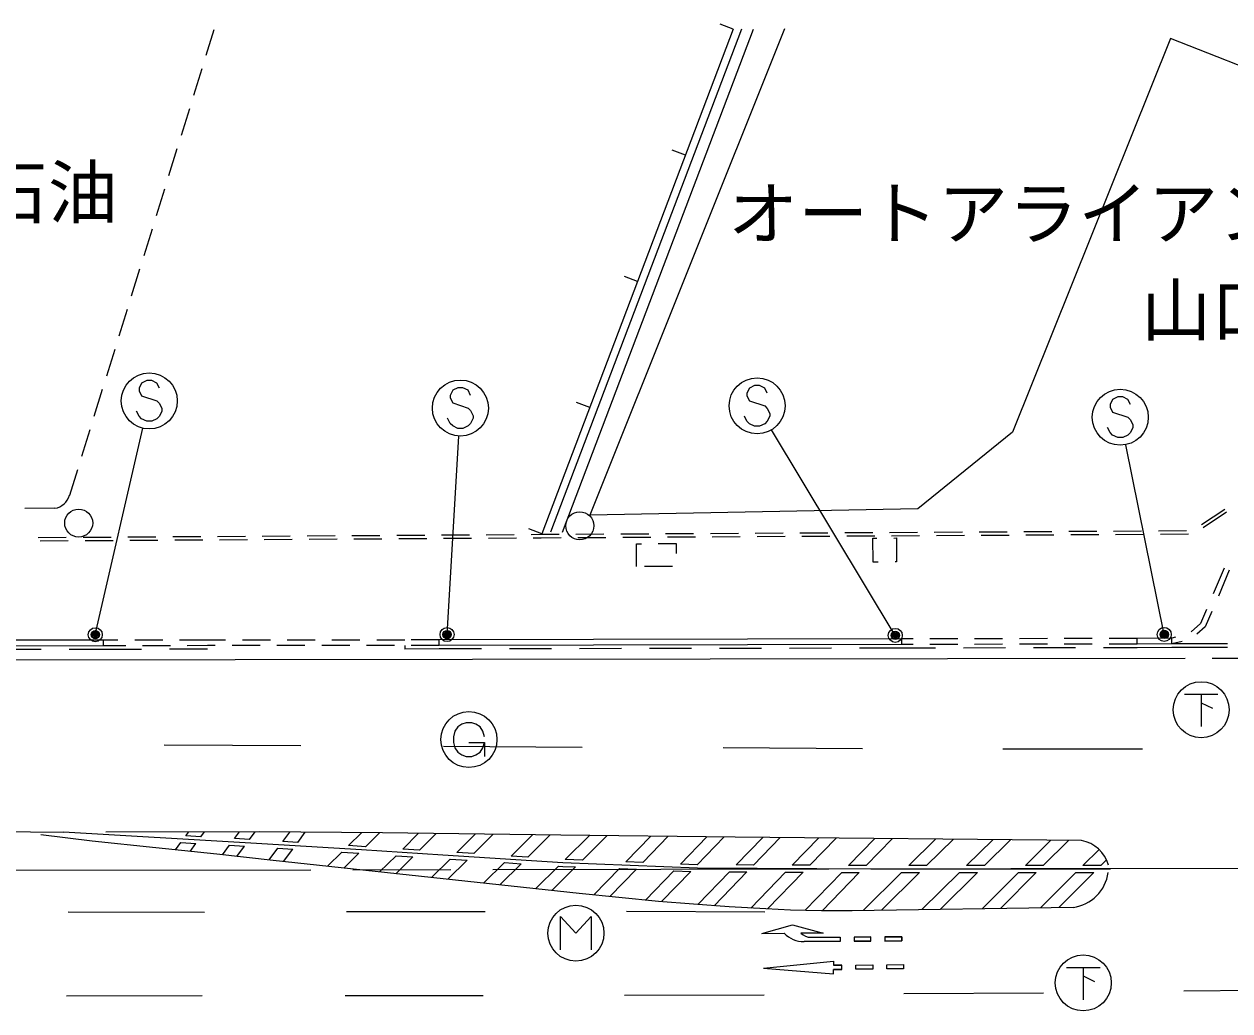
# Model space of a CAD drawing. Units: millimetres, scale not verified. Extents: x 40000 to 680000, y 20000 to 380000.
# Drawn here: x 494287 to 537346, y 286905 to 322147 of the extents above; entities that cross this region are included whole.
import ezdxf
from ezdxf.enums import TextEntityAlignment as Align

# ---------------------------------------------------------------- set-up
doc = ezdxf.new("R2010")
doc.units = ezdxf.units.MM
doc.header["$LTSCALE"] = 1000
doc.header["$PDMODE"] = 32
doc.header["$PDSIZE"] = 500
doc.linetypes.add('CHAIN', pattern=[18.5, 12, -1.5, 3.5, -1.5])
for name, color, linetype, lineweight in [('M-BGD', 7, 'Continuous', 13), ('M-BGD-EXST', 7, 'Continuous', 13), ('M-BMK', 2, 'CHAIN', 13), ('M-STR-HTXT', 7, 'Continuous', 13), ('M-STR-STRC', 7, 'Continuous', 13)]:
    doc.layers.add(name, color=color, linetype=linetype, lineweight=lineweight)
doc.layers.add('M-BMK-HTXT', color=7, linetype='Continuous')
doc.styles.add('ＭＳ ゴシック', font='')
doc.styles.get('ＭＳ ゴシック').set_extended_font_data('MS Gothic')

msp = doc.modelspace()

# ---------------------------------------------------------------- linework, layer by layer
at = {"layer": 'M-BGD'}
for p, q in [((519612, 321970), (519145, 322147)), ((501064, 321940), (500782, 321030)), ((519612, 321970), (512774, 303946)), ((519908, 321970), (513086, 303998)), ((513515, 304001), (520333, 321971)), ((521438, 321973), (514494, 304612)), ((500634, 320553), (500337, 319598)), ((500189, 319120), (499893, 318165)), ((499744, 317688), (499448, 316733)), ((517903, 317464), (517435, 317641)), ((499300, 316255), (499004, 315300)), ((498855, 314822), (498559, 313867)), ((498411, 313390), (498114, 312435)), ((516193, 312958), (515726, 313135)), ((497966, 311957), (497670, 311002)), ((497522, 310525), (497225, 309570)), ((497077, 309092), (496781, 308137)), ((514484, 308452), (514016, 308629)), ((496632, 307659), (496336, 306704)), ((496188, 306227), (495906, 305317)), ((495383, 304856), (494309, 304848)), ((537163, 304812), (536327, 304262)), ((537229, 304712), (536393, 304162)), ((512774, 303946), (512307, 304123)), ((512774, 303946), (512307, 304123)), ((529392, 304008), (528392, 304002)), ((530992, 304017), (529992, 304011)), ((532592, 304026), (531592, 304021)), ((534192, 304036), (533192, 304030)), ((535792, 304045), (534792, 304039)), ((495793, 303807), (494793, 303801)), ((495865, 303687), (494865, 303681)), ((497393, 303817), (496393, 303811)), ((497465, 303697), (496465, 303691)), ((498993, 303827), (497993, 303821)), ((499065, 303707), (498065, 303701)), ((500593, 303837), (499593, 303831)), ((500665, 303717), (499665, 303711)), ((502193, 303847), (501193, 303841)), ((502265, 303727), (501265, 303721)), ((503793, 303857), (502793, 303851)), ((503865, 303737), (502865, 303731)), ((505393, 303867), (504393, 303861)), ((505465, 303747), (504465, 303741)), ((506993, 303877), (505993, 303871)), ((507065, 303757), (506065, 303751)), ((508593, 303887), (507593, 303881)), ((508665, 303767), (507665, 303761)), ((510193, 303897), (509193, 303891)), ((510265, 303777), (509265, 303771)), ((511793, 303907), (510793, 303900)), ((511865, 303787), (510865, 303781)), ((512750, 303913), (512393, 303910)), ((512750, 303793), (512464, 303791)), ((513393, 303916), (512750, 303913)), ((513464, 303796), (512750, 303793)), ((514993, 303925), (513993, 303919)), ((515064, 303805), (514064, 303799)), ((516593, 303934), (515593, 303928)), ((516664, 303814), (515664, 303809)), ((516155, 302771), (516153, 303591)), ((516153, 303591), (516333, 303591)), ((516933, 303593), (517575, 303595)), ((518193, 303943), (517193, 303938)), ((518264, 303824), (517264, 303818)), ((517575, 303595), (517576, 303237)), ((519793, 303953), (518793, 303947)), ((519864, 303833), (518864, 303827)), ((521393, 303962), (520393, 303956)), ((521464, 303842), (520464, 303836)), ((522992, 303971), (521993, 303965)), ((523064, 303851), (522064, 303846)), ((524592, 303980), (523592, 303974)), ((524664, 303861), (523664, 303855)), ((524592, 303783), (524741, 303785)), ((524602, 302933), (524592, 303783)), ((526192, 303989), (525192, 303984)), ((526264, 303870), (525264, 303864)), ((525341, 303792), (525435, 303794)), ((525435, 303794), (525446, 302943)), ((527792, 303999), (526792, 303993)), ((527864, 303879), (526864, 303873)), ((529464, 303888), (528464, 303883)), ((531064, 303898), (530064, 303892)), ((532664, 303907), (531664, 303901)), ((534264, 303916), (533264, 303910)), ((535864, 303925), (534864, 303920)), ((517440, 302774), (516440, 302772)), ((524791, 302935), (524602, 302933)), ((525446, 302943), (525391, 302942)), ((537138, 302721), (536750, 301799)), ((537322, 302643), (536934, 301721)), ((536517, 301246), (536303, 300739)), ((536701, 301169), (536469, 300618)), ((536303, 300739), (535961, 300447)), ((536469, 300618), (536163, 300356)), ((497121, 300146), (483681, 300125)), ((497636, 300146), (497121, 300146)), ((497122, 299946), (497121, 300146)), ((499236, 300148), (498236, 300147)), ((500836, 300149), (499836, 300148)), ((501481, 300149), (500836, 300149)), ((503081, 300149), (502081, 300149)), ((504681, 300150), (503681, 300149)), ((506281, 300150), (505281, 300150)), ((507881, 300150), (506881, 300150)), ((509113, 300160), (508113, 300152)), ((525632, 300190), (509114, 300160)), ((526031, 300191), (525632, 300190)), ((525632, 299990), (525632, 300190)), ((527631, 300194), (526631, 300192)), ((529231, 300197), (528231, 300195)), ((530831, 300200), (529831, 300198)), ((532430, 300203), (531431, 300201)), ((534030, 300206), (533030, 300204)), ((535269, 300213), (534030, 300206)), ((535407, 300250), (535269, 300218)), ((535270, 300013), (535269, 300213)), ((494901, 299812), (493401, 299810)), ((497122, 299816), (495901, 299814)), ((497914, 299947), (497122, 299946)), ((498479, 299817), (497122, 299816)), ((499514, 299948), (498514, 299947)), ((500836, 299819), (499479, 299818)), ((500836, 299949), (500114, 299948)), ((501114, 299949), (500836, 299949)), ((502714, 299949), (501714, 299949)), ((504314, 299950), (503314, 299949)), ((505914, 299950), (504914, 299950)), ((507514, 299950), (506514, 299950)), ((507881, 299950), (507882, 299820)), ((509115, 299830), (507882, 299820)), ((509114, 299960), (508114, 299952)), ((510624, 299833), (509114, 299830)), ((513124, 299837), (511624, 299835)), ((515624, 299842), (514124, 299839)), ((518124, 299846), (516624, 299844)), ((520623, 299851), (519124, 299848)), ((523123, 299856), (521623, 299853)), ((525633, 299860), (524123, 299857)), ((526031, 299991), (525632, 299990)), ((526832, 299863), (525633, 299860)), ((527631, 299994), (526631, 299992)), ((529332, 299867), (527832, 299864)), ((529231, 299997), (528231, 299995)), ((530831, 300000), (529831, 299998)), ((531832, 299872), (530332, 299869)), ((532431, 300003), (531431, 300001)), ((534031, 299876), (532832, 299874)), ((534031, 300006), (533031, 300004)), ((535271, 299883), (534032, 299876)), ((535640, 300099), (535270, 300013)), ((537264, 300013), (535270, 300013)), ((537264, 299883), (535270, 299883))]:
    msp.add_line(p, q, dxfattribs=at)
for points in [[(544777, 322011), (543347, 318439), (535230, 321639), (529589, 307577), (526207, 304838), (514494, 304612)], [(497122, 299946), (483681, 299925), (483681, 300125)], [(525632, 299990), (509114, 299960), (509114, 300160)], [(535270, 300013), (534031, 300006), (534030, 300206)]]:
    msp.add_lwpolyline(points, dxfattribs=at)
for centre in [(496236, 304327), (514131, 304230)]:
    msp.add_circle(centre, 500, dxfattribs=at)
msp.add_arc((495290, 305488), 638, 278.298, 344.5289, dxfattribs=at)
at = {"layer": 'M-BGD-EXST'}
for p, q in [((535722, 298212), (536922, 298212)), ((536322, 298212), (536322, 297062)), ((536322, 297912), (536722, 297712)), ((509922, 297146), (509772, 297046)), ((510072, 297196), (509922, 297146)), ((510272, 297196), (510072, 297196)), ((510422, 297146), (510272, 297196)), ((510572, 297046), (510422, 297146)), ((509672, 296896), (509622, 296696)), ((509622, 296696), (509622, 296496)), ((509772, 297046), (509672, 296896)), ((510672, 296896), (510572, 297046)), ((510722, 296696), (510672, 296896)), ((509622, 296496), (509672, 296296)), ((509672, 296296), (509772, 296146)), ((510172, 296496), (510722, 296496)), ((510572, 296146), (510672, 296296)), ((510672, 296296), (510722, 296496)), ((510722, 296496), (510722, 295996)), ((509772, 296146), (509922, 296046)), ((509922, 296046), (510072, 295996)), ((510072, 295996), (510272, 295996)), ((510272, 295996), (510422, 296046)), ((510422, 296046), (510572, 296146)), ((513442, 289081), (513442, 290281)), ((513442, 290281), (513992, 289681)), ((513992, 289681), (514542, 290281)), ((514542, 290281), (514542, 289081)), ((531512, 288455), (532712, 288455)), ((532112, 288455), (532112, 287305)), ((532112, 288155), (532512, 287955))]:
    msp.add_line(p, q, dxfattribs=at)
for centre in [(536322, 297662), (510172, 296596), (513992, 289681), (532112, 287905)]:
    msp.add_circle(centre, 1000, dxfattribs=at)
at = {"layer": 'M-BMK'}
msp.add_line((400022, 291775), (568402, 292049), dxfattribs=at)
at = {"layer": 'M-STR-HTXT'}
for p, q in [((496830, 300341), (498531, 307715)), ((525399, 300317), (520979, 307656)), ((509390, 300344), (509808, 307435)), ((535003, 300351), (533630, 307127))]:
    msp.add_line(p, q, dxfattribs=at)
for centre, radius in [((496830, 300341), 150), ((496830, 300341), 120), ((496830, 300341), 90), ((496830, 300341), 60), ((496830, 300341), 30), ((496830, 300341), 20), ((509390, 300344), 150), ((509390, 300344), 120), ((509390, 300344), 90), ((509390, 300344), 60), ((509390, 300344), 30), ((509390, 300344), 20), ((525399, 300317), 150), ((525399, 300317), 120), ((525399, 300317), 90), ((525399, 300317), 60), ((525399, 300317), 30), ((525399, 300317), 20), ((535003, 300351), 150), ((535003, 300351), 120), ((535003, 300351), 90), ((535003, 300351), 60), ((535003, 300351), 30), ((535003, 300351), 20)]:
    msp.add_circle(centre, radius, dxfattribs=at)
for p in [(496830, 300341), (509390, 300344), (525399, 300317), (535003, 300351)]:
    msp.add_point(p, dxfattribs=at)
at = {"layer": 'M-STR-STRC'}
for p, q in [((498483, 309326), (498392, 309144)), ((498665, 309417), (498483, 309326)), ((498847, 309417), (498665, 309417)), ((499028, 309326), (498847, 309417)), ((499119, 309144), (499028, 309326)), ((520372, 309240), (520191, 309149)), ((520554, 309240), (520372, 309240)), ((520736, 309149), (520554, 309240)), ((498392, 309144), (498392, 309053)), ((498392, 309053), (498483, 308872)), ((498483, 308872), (499028, 308690)), ((509594, 309070), (509503, 308888)), ((509503, 308888), (509503, 308797)), ((509503, 308797), (509594, 308616)), ((509775, 309161), (509594, 309070)), ((509957, 309161), (509775, 309161)), ((510139, 309070), (509957, 309161)), ((510230, 308888), (510139, 309070)), ((520191, 309149), (520100, 308967)), ((520100, 308967), (520100, 308876)), ((520100, 308876), (520191, 308694)), ((520827, 308967), (520736, 309149)), ((533159, 308744), (533068, 308562)), ((533341, 308834), (533159, 308744)), ((533523, 308834), (533341, 308834)), ((533704, 308744), (533523, 308834)), ((533795, 308562), (533704, 308744)), ((498392, 308144), (498301, 308326)), ((499028, 308690), (499119, 308599)), ((499119, 308599), (499210, 308417)), ((499210, 308326), (499119, 308144)), ((499210, 308417), (499210, 308326)), ((509594, 308616), (510139, 308434)), ((510139, 308434), (510230, 308343)), ((510230, 308343), (510321, 308161)), ((520191, 308694), (520736, 308513)), ((520736, 308513), (520827, 308422)), ((520827, 308422), (520918, 308240)), ((533068, 308562), (533068, 308471)), ((533068, 308471), (533159, 308289)), ((498483, 308053), (498392, 308144)), ((498665, 307962), (498483, 308053)), ((498847, 307962), (498665, 307962)), ((499028, 308053), (498847, 307962)), ((499119, 308144), (499028, 308053)), ((509503, 307888), (509412, 308070)), ((509594, 307797), (509503, 307888)), ((510230, 307888), (510139, 307797)), ((510321, 308070), (510230, 307888)), ((510321, 308161), (510321, 308070)), ((520100, 307967), (520009, 308149)), ((520191, 307876), (520100, 307967)), ((520372, 307785), (520191, 307876)), ((520736, 307876), (520554, 307785)), ((520827, 307967), (520736, 307876)), ((520918, 308149), (520827, 307967)), ((520918, 308240), (520918, 308149)), ((533159, 308289), (533704, 308107)), ((533704, 308107), (533795, 308016)), ((533795, 308016), (533886, 307834)), ((509775, 307706), (509594, 307797)), ((509957, 307706), (509775, 307706)), ((510139, 307797), (509957, 307706)), ((520554, 307785), (520372, 307785)), ((533068, 307562), (532977, 307744)), ((533159, 307471), (533068, 307562)), ((533341, 307380), (533159, 307471)), ((533704, 307471), (533523, 307380)), ((533795, 307562), (533704, 307471)), ((533886, 307744), (533795, 307562)), ((533886, 307834), (533886, 307744)), ((533523, 307380), (533341, 307380)), ((464413, 299395), (535744, 299501)), ((536711, 299505), (537730, 299505)), ((504168, 296372), (499293, 296395)), ((514212, 296316), (509263, 296342)), ((524223, 296261), (519246, 296297)), ((534221, 296252), (529239, 296254)), ((485285, 293383), (495693, 293286)), ((500065, 293158), (500166, 293294)), ((500602, 293127), (500727, 293295)), ((501795, 293058), (501974, 293299)), ((502332, 293027), (502535, 293300)), ((503522, 292953), (503773, 293292)), ((504057, 292920), (504329, 293287)), ((505872, 292806), (506339, 293270)), ((506473, 292768), (506973, 293265)), ((507807, 292684), (508376, 293248)), ((508408, 292646), (509007, 293240)), ((499692, 292653), (499888, 292918)), ((499888, 292918), (500425, 292887)), ((500602, 293127), (500065, 293158)), ((500212, 292599), (500425, 292887)), ((501366, 292479), (501618, 292818)), ((501618, 292818), (502155, 292787)), ((502332, 293027), (501795, 293058)), ((504057, 292920), (503522, 292953)), ((509742, 292560), (510410, 293223)), ((510342, 292521), (511041, 293215)), ((511675, 292435), (512443, 293198)), ((512274, 292396), (513075, 293190)), ((513609, 292311), (514478, 293173)), ((514224, 292287), (515109, 293166)), ((515781, 292226), (516673, 293147)), ((516384, 292202), (517292, 293140)), ((517725, 292149), (518669, 293124)), ((518328, 292126), (519288, 293117)), ((519713, 292118), (520665, 293102)), ((520336, 292115), (521286, 293096)), ((521721, 292108), (522664, 293082)), ((522344, 292104), (523284, 293075)), ((523729, 292097), (524662, 293061)), ((524352, 292094), (525283, 293055)), ((525876, 292092), (526837, 293039)), ((526517, 292092), (527472, 293033)), ((527942, 292092), (528882, 293018)), ((528584, 292092), (529517, 293012)), ((530045, 292092), (530950, 292997)), ((530682, 292092), (531580, 292991)), ((501884, 292421), (502155, 292787)), ((503034, 292294), (503344, 292714)), ((503344, 292714), (503880, 292680)), ((503552, 292238), (503880, 292680)), ((505127, 292068), (505634, 292571)), ((505634, 292571), (506235, 292533)), ((505703, 292006), (506235, 292533)), ((506984, 291867), (507570, 292448)), ((507560, 291805), (508170, 292410)), ((507570, 292448), (508170, 292410)), ((508408, 292646), (507807, 292684)), ((510342, 292521), (509742, 292560)), ((512274, 292396), (511675, 292435)), ((532096, 292092), (532676, 292672)), ((508841, 291667), (509505, 292325)), ((509417, 291604), (510105, 292286)), ((509505, 292325), (510105, 292286)), ((510698, 291466), (511437, 292200)), ((511274, 291404), (512037, 292161)), ((511437, 292200), (512037, 292161)), ((512554, 291265), (513370, 292075)), ((513131, 291203), (513981, 292047)), ((514224, 292287), (513609, 292311)), ((514638, 291045), (515548, 291985)), ((515209, 290988), (516151, 291961)), ((515548, 291985), (516151, 291961)), ((516384, 292202), (515781, 292226)), ((518328, 292126), (517725, 292149)), ((520336, 292115), (519713, 292118)), ((522344, 292104), (521721, 292108)), ((524352, 292094), (523729, 292097)), ((526517, 292092), (525876, 292092)), ((528584, 292092), (527942, 292092)), ((530682, 292092), (530045, 292092)), ((532733, 292092), (532096, 292092)), ((532733, 292092), (532941, 292300)), ((516478, 290861), (517492, 291908)), ((517051, 290806), (518095, 291885)), ((517492, 291908), (518095, 291885)), ((518342, 290702), (519472, 291869)), ((518927, 290659), (520095, 291866)), ((519472, 291869), (520095, 291866)), ((520239, 290577), (521480, 291859)), ((520833, 290544), (522103, 291856)), ((521480, 291859), (522103, 291856)), ((522171, 290488), (523488, 291848)), ((522785, 290475), (524111, 291845)), ((523488, 291848), (524111, 291845)), ((524249, 290490), (525622, 291842)), ((524900, 290499), (526263, 291842)), ((525622, 291842), (526263, 291842)), ((526347, 290521), (527688, 291842)), ((526998, 290531), (528330, 291842)), ((527688, 291842), (528330, 291842)), ((528506, 290554), (529795, 291842)), ((529152, 290563), (530432, 291842)), ((529795, 291842), (530432, 291842)), ((530588, 290585), (531846, 291842)), ((531234, 290594), (532483, 291842)), ((531846, 291842), (532483, 291842)), ((495865, 290437), (500723, 290434)), ((505800, 290452), (510757, 290454)), ((515799, 290464), (520742, 290444)), ((520626, 289671), (521426, 289676)), ((523428, 289388), (522142, 289380)), ((522384, 289532), (523427, 289538)), ((523927, 289542), (524527, 289545)), ((524528, 289395), (523928, 289392)), ((525027, 289548), (525627, 289552)), ((525628, 289402), (525028, 289398)), ((525627, 289552), (525628, 289402)), ((520694, 288428), (523191, 288682)), ((523191, 288682), (523193, 288532)), ((523193, 288532), (523493, 288535)), ((523993, 288541), (524593, 288548)), ((520694, 288428), (523196, 288232)), ((523494, 288385), (523194, 288382)), ((523196, 288232), (523194, 288382)), ((524594, 288398), (523994, 288391)), ((540712, 287650), (535701, 287604)), ((500650, 287438), (495799, 287433)), ((510676, 287446), (505751, 287447)), ((520712, 287469), (515727, 287459)), ((530692, 287534), (525704, 287511))]:
    msp.add_line(p, q, dxfattribs=at)
for points in [[(533086, 291968), (524732, 291967), (518330, 292000), (513530, 292190), (509239, 292468), (506332, 292652), (502386, 292899), (495693, 293286)], [(532051, 292986), (519683, 293112), (513449, 293185), (507085, 293264), (502709, 293301), (497208, 293285)], [(531748, 290602), (523858, 290484), (522765, 290475), (521656, 290498), (520773, 290547), (519463, 290620), (518196, 290713), (516940, 290815), (514103, 291098), (503178, 292278), (501165, 292501), (498986, 292726), (496723, 292963), (494879, 293194)], [(506473, 292768), (506340, 292777), (505872, 292806)], [(513370, 292075), (513523, 292065), (513981, 292047)], [(520626, 289671), (521724, 289978), (522826, 289685), (522026, 289680)], [(522384, 289532), (523427, 289538), (523428, 289388), (522142, 289380)], [(523194, 288382), (523494, 288385), (523493, 288535), (523193, 288532)], [(525093, 288554), (525693, 288561), (525694, 288411), (525094, 288404)]]:
    msp.add_lwpolyline(points, dxfattribs=at)
for points in [[(523927, 289542), (523928, 289392), (524528, 289395), (524527, 289545)], [(525027, 289548), (525028, 289398), (525628, 289402), (525627, 289552)], [(523994, 288391), (523993, 288541), (524593, 288548), (524594, 288398)], [(525094, 288404), (525093, 288554), (525693, 288561), (525694, 288411)]]:
    msp.add_lwpolyline(points, close=True, dxfattribs=at)
for centre in [(498756, 308690), (509866, 308434), (520463, 308513), (533432, 308107)]:
    msp.add_circle(centre, 1000, dxfattribs=at)
for centre, radius, start, end in [((531846, 291799), 1204, 14.9883, 80.2107), ((531578, 292022), 1430, 276.8395, 353.031), ((522136, 290380), 1000, 224.7839, 270.3569), ((522381, 290032), 500, 224.7839, 270.3569)]:
    msp.add_arc(centre, radius, start, end, dxfattribs=at)

# ---------------------------------------------------------------- texts
at = {"layer": 'M-BMK-HTXT', "style": 'ＭＳ ゴシック'}
for s, p in [('若山石油', (487636, 314678)), ('オートアライアンス', (519426, 313923)), ('山口', (534171, 310467))]:
    msp.add_text(s, height=1833, dxfattribs=at).set_placement(p, align=Align.BOTTOM_LEFT)

doc.saveas('drawing.dxf')
